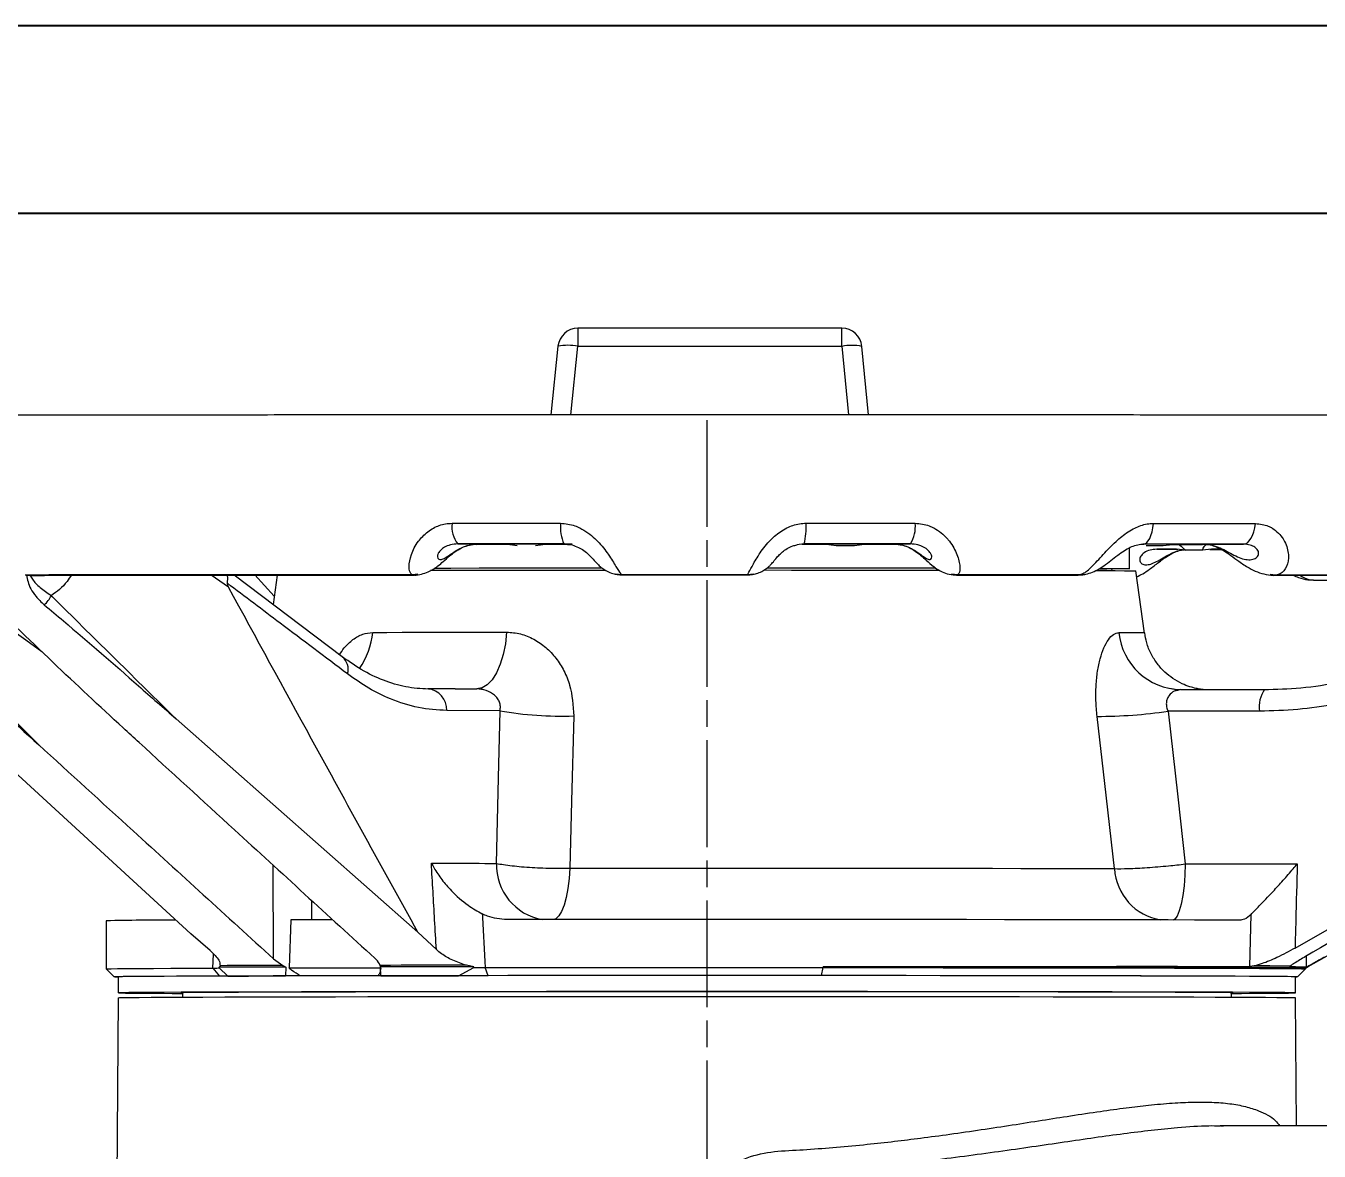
# Model space of a CAD drawing. Header units: millimetres. Extents: x 2454 to 4226, y 715 to 1968.
# Drawn here: x 3579.4 to 3724.7, y 1841.9 to 1968.4 of the extents above; entities that cross this region are included whole.
import ezdxf

# ---------------------------------------------------------------- set-up
doc = ezdxf.new("R2010")
doc.units = ezdxf.units.MM
doc.linetypes.add('AM_ISO08W050', pattern=[18, 12, -1.5, 3, -1.5])
for name, color, linetype, lineweight in [('AM_7', 4, 'AM_ISO08W050', 25), ('AM_BOR', 7, 'Continuous', 50), ('粗实线', 7, 'Continuous', 40)]:
    doc.layers.add(name, color=color, linetype=linetype, lineweight=lineweight)

# ---------------------------------------------------------------- blocks, each defined once
blk = doc.blocks.new('rA3')
at = {"layer": '粗实线'}
for p, q in [((753.384, 421.26), (333.384, 421.26)), ((748.384, 416.26), (358.384, 416.26))]:
    blk.add_line(p, q, dxfattribs=at)

msp = doc.modelspace()

# ---------------------------------------------------------------- linework, layer by layer
at = {"color": 7, "linetype": 'Continuous', "lineweight": 25}
for p, q in [((3641.422, 1934.36), (3641.422, 1932.33)), ((3671.1, 1934.36), (3641.422, 1934.36)), ((3671.1, 1932.33), (3671.1, 1934.36)), ((3639.184, 1932.343), (3638.382, 1924.626)), ((3640.621, 1924.627), (3641.422, 1932.33)), ((3641.422, 1932.33), (3671.1, 1932.33)), ((3671.1, 1932.33), (3671.839, 1924.626)), ((3674.079, 1924.626), (3673.34, 1932.325)), ((3627.917, 1910.111), (3630.058, 1910.09)), ((3633.502, 1910.087), (3634.616, 1909.951)), ((3636.662, 1909.952), (3637.779, 1910.089)), ((3639.836, 1910.103), (3640.16, 1910.074)), ((3640.673, 1910.094), (3639.838, 1910.115)), ((3640.765, 1910.093), (3639.931, 1910.114)), ((3666.841, 1910.116), (3666.051, 1910.024)), ((3669.329, 1910.09), (3670.45, 1909.953)), ((3672.506, 1909.953), (3673.625, 1910.089)), ((3677.02, 1910.092), (3678.817, 1910.113)), ((3707.219, 1909.934), (3708.265, 1910.069)), ((3711.929, 1910.07), (3716.236, 1910.089)), ((3670.45, 1909.953), (3672.506, 1909.953)), ((3703.429, 1907.328), (3703.429, 1909.693)), ((3705.294, 1909.935), (3707.219, 1909.934)), ((3706.48, 1909.52), (3708.855, 1909.506)), ((3709.709, 1909.396), (3708.695, 1909.526)), ((3711.614, 1909.398), (3709.709, 1909.396)), ((3712.624, 1909.53), (3711.614, 1909.398)), ((3713.688, 1909.53), (3712.624, 1909.53)), ((3701.458, 1907.116), (3701.43, 1907.299)), ((3602.15, 1905.269), (3600.226, 1906.605)), ((3614.945, 1897.426), (3602.782, 1906.607)), ((3605.099, 1906.641), (3607.307, 1904.245)), ((3607.639, 1906.611), (3607.173, 1903.292)), ((3623.425, 1906.698), (3622.814, 1906.65)), ((3622.972, 1906.645), (3622.846, 1906.638)), ((3646.337, 1906.653), (3645.708, 1906.705)), ((3646.354, 1906.641), (3646.391, 1906.65)), ((3660.45, 1906.649), (3660.466, 1906.64)), ((3661.122, 1906.705), (3660.478, 1906.651)), ((3684.088, 1906.642), (3683.423, 1906.7)), ((3684.056, 1906.631), (3683.972, 1906.641)), ((3697.615, 1906.632), (3697.728, 1906.622)), ((3697.623, 1906.631), (3697.963, 1906.65)), ((3698.412, 1906.692), (3697.79, 1906.632)), ((3705.12, 1900.101), (3704.139, 1907.083)), ((3719.881, 1906.611), (3719.231, 1906.674)), ((3719.796, 1906.602), (3719.64, 1906.611)), ((3627.636, 1893.817), (3624.562, 1893.827)), ((3627.633, 1893.817), (3630.053, 1893.81)), ((3630.628, 1893.914), (3630.608, 1893.793)), ((3708.797, 1893.697), (3707.954, 1893.851)), ((3709.147, 1893.743), (3708.804, 1893.654)), ((3632.673, 1891.367), (3626.692, 1891.385)), ((3718.047, 1891.308), (3707.761, 1891.303)), ((3597.904, 1866.292), (3572.183, 1889.924)), ((3623.423, 1866.484), (3596.26, 1890.442)), ((3723.521, 1862.614), (3760.449, 1883.613)), ((3607.214, 1863.486), (3607.186, 1873.983)), ((3611.477, 1870.058), (3611.485, 1867.851)), ((3609.171, 1867.849), (3608.957, 1862.449)), ((3716.937, 1862.616), (3717.082, 1868.445)), ((3588.422, 1867.745), (3588.422, 1862.345)), ((3623.423, 1866.484), (3625.518, 1864.514)), ((3722.031, 1864.68), (3725.917, 1866.889)), ((3600.103, 1864.393), (3597.904, 1866.292)), ((3600.408, 1862.427), (3600.46, 1863.995)), ((3607.214, 1863.486), (3608.273, 1862.719)), ((3723.335, 1862.569), (3723.332, 1863.804)), ((3588.423, 1862.345), (3589.323, 1861.445)), ((3600.408, 1862.427), (3601.148, 1861.526)), ((3601.11, 1862.524), (3601.107, 1862.452)), ((3601.107, 1862.452), (3602.099, 1861.533)), ((3601.21, 1862.702), (3601.11, 1862.524)), ((3608.273, 1862.719), (3608.599, 1862.542)), ((3608.599, 1862.542), (3608.566, 1861.549)), ((3619.252, 1862.56), (3619.202, 1862.738)), ((3619.292, 1861.567), (3619.252, 1862.56)), ((3627.999, 1861.577), (3629.738, 1862.494)), ((3629.734, 1862.571), (3628.896, 1862.749)), ((3629.738, 1862.494), (3629.734, 1862.571)), ((3629.738, 1862.494), (3631.01, 1862.479)), ((3631.342, 1861.577), (3631.01, 1862.479)), ((3668.812, 1861.584), (3668.989, 1862.486)), ((3668.989, 1862.486), (3668.989, 1862.579)), ((3717.439, 1862.675), (3716.937, 1862.616)), ((3721.472, 1862.65), (3721.393, 1862.597)), ((3722.298, 1861.444), (3723.198, 1862.344)), ((3723.198, 1862.437), (3723.521, 1862.614)), ((3723.198, 1862.344), (3723.198, 1862.437)), ((3723.335, 1862.569), (3723.436, 1862.622)), ((3589.772, 1861.445), (3589.772, 1859.645)), ((3722.072, 1859.644), (3722.072, 1861.444)), ((3596.972, 1859.656), (3596.972, 1859.167)), ((3714.872, 1859.166), (3714.872, 1859.655)), ((3589.772, 1859.103), (3589.479, 1825.467)), ((3722.198, 1844.697), (3722.072, 1859.102)), ((3774.348, 1844.698), (3713.607, 1844.697)), ((3713.679, 1844.697), (3713.976, 1844.687))]:
    msp.add_line(p, q, dxfattribs=at)
at = {"color": 7, "linetype": 'Continuous', "lineweight": 25, "flags": 128}
for points in [[(3627.286, 1912.437), (3628.801, 1912.438), (3630.319, 1912.438), (3631.84, 1912.439), (3633.363, 1912.439), (3634.888, 1912.44), (3636.415, 1912.44), (3637.945, 1912.441), (3639.476, 1912.441)], [(3667.087, 1912.442), (3668.624, 1912.442), (3670.159, 1912.441), (3671.692, 1912.441), (3673.224, 1912.441), (3674.754, 1912.44), (3676.283, 1912.44), (3677.809, 1912.439), (3679.333, 1912.439)], [(3705.022, 1910.099), (3705.2, 1910.141), (3705.373, 1910.264), (3705.539, 1910.465), (3705.693, 1910.739), (3705.832, 1911.08), (3705.953, 1911.481), (3706.052, 1911.933), (3706.128, 1912.424)], [(3706.128, 1912.424), (3707.581, 1912.423), (3709.028, 1912.422), (3710.47, 1912.421), (3711.907, 1912.42), (3713.338, 1912.419), (3714.763, 1912.417), (3716.182, 1912.416), (3717.595, 1912.415)], [(3716.236, 1910.089), (3716.455, 1910.131), (3716.668, 1910.254), (3716.872, 1910.455), (3717.061, 1910.729), (3717.232, 1911.071), (3717.38, 1911.472), (3717.502, 1911.923), (3717.595, 1912.415)], [(3639.838, 1910.115), (3638.341, 1910.115), (3636.845, 1910.114), (3635.351, 1910.114), (3633.859, 1910.114), (3632.37, 1910.113), (3630.883, 1910.113), (3629.399, 1910.112), (3627.917, 1910.111)], [(3637.779, 1910.089), (3637.243, 1910.089), (3636.708, 1910.088), (3636.173, 1910.088), (3635.638, 1910.088), (3635.103, 1910.088), (3634.569, 1910.088), (3634.035, 1910.088), (3633.502, 1910.087)], [(3678.817, 1910.113), (3677.327, 1910.114), (3675.834, 1910.114), (3674.34, 1910.114), (3672.843, 1910.115), (3671.345, 1910.115), (3669.845, 1910.116), (3668.344, 1910.116), (3666.841, 1910.116)], [(3673.625, 1910.089), (3673.089, 1910.089), (3672.553, 1910.089), (3672.016, 1910.089), (3671.479, 1910.089), (3670.942, 1910.089), (3670.405, 1910.09), (3669.867, 1910.09), (3669.329, 1910.09)], [(3708.265, 1910.069), (3707.765, 1910.069), (3707.264, 1910.07), (3706.763, 1910.07), (3706.26, 1910.071), (3705.757, 1910.071), (3705.254, 1910.071), (3704.927, 1910.072)], [(3716.236, 1910.089), (3714.854, 1910.091), (3713.467, 1910.092), (3712.073, 1910.093), (3710.674, 1910.094), (3709.269, 1910.096), (3707.858, 1910.097), (3706.443, 1910.098), (3705.022, 1910.099)], [(3712.443, 1909.502), (3712.691, 1909.502), (3713.782, 1909.503)], [(3624.865, 1907.162), (3624.895, 1907.162), (3628.006, 1907.167), (3631.304, 1907.172), (3634.765, 1907.176), (3638.367, 1907.179), (3642.086, 1907.182), (3644.441, 1907.183)], [(3625.273, 1907.405), (3627.157, 1907.408), (3630.336, 1907.413), (3633.691, 1907.417), (3637.199, 1907.421), (3640.837, 1907.424), (3644.114, 1907.426)], [(3662.362, 1907.185), (3665.432, 1907.184), (3669.253, 1907.182), (3672.986, 1907.18), (3676.605, 1907.176), (3680.086, 1907.172), (3682.087, 1907.17)], [(3662.733, 1907.428), (3663.956, 1907.428), (3667.778, 1907.426), (3671.521, 1907.424), (3675.159, 1907.421), (3678.668, 1907.417), (3681.671, 1907.413)], [(3699.689, 1907.126), (3700.462, 1907.122), (3701.819, 1907.115), (3702.871, 1907.106), (3703.61, 1907.098)], [(3700.113, 1907.365), (3700.869, 1907.361), (3701.983, 1907.353), (3702.785, 1907.345), (3703.268, 1907.336), (3703.429, 1907.328), (3703.268, 1907.32), (3702.785, 1907.311), (3701.983, 1907.303), (3700.869, 1907.295), (3700.1, 1907.291)], [(3703.61, 1907.098), (3704.032, 1907.09), (3704.139, 1907.083)], [(3581.188, 1897.999), (3579.359, 1899.302), (3569.16, 1906.567)], [(3618.361, 1900.17), (3619.969, 1900.173), (3621.665, 1900.177), (3623.443, 1900.181), (3625.299, 1900.184), (3627.23, 1900.187), (3629.231, 1900.19), (3631.296, 1900.193), (3633.42, 1900.195)], [(3633.42, 1900.195), (3633.282, 1898.902), (3633.041, 1897.684), (3632.705, 1896.58), (3632.284, 1895.624), (3631.792, 1894.848), (3631.244, 1894.276), (3630.658, 1893.926), (3630.053, 1893.81)], [(3709.147, 1893.743), (3714.444, 1893.745), (3718.605, 1893.747)], [(3632.279, 1874.201), (3632.5, 1883.814), (3632.673, 1891.367)], [(3707.761, 1891.303), (3708.841, 1881.689), (3709.689, 1874.135)], [(3640.96, 1890.776), (3640.718, 1881.193), (3640.529, 1873.664)], [(3701.722, 1873.612), (3700.635, 1883.196), (3699.78, 1890.727)], [(3640.529, 1873.664), (3640.449, 1872.49), (3640.31, 1871.384), (3640.116, 1870.381), (3639.873, 1869.513), (3639.588, 1868.809), (3639.272, 1868.289), (3638.934, 1867.972), (3638.73, 1867.884)], [(3640.529, 1873.664), (3644.567, 1873.666), (3648.675, 1873.667), (3652.829, 1873.668), (3657.002, 1873.668), (3661.168, 1873.668), (3665.302, 1873.667), (3669.377, 1873.665), (3673.368, 1873.662), (3677.251, 1873.659), (3681.002, 1873.655), (3684.596, 1873.65), (3688.013, 1873.645), (3691.229, 1873.639), (3694.226, 1873.633), (3696.985, 1873.626), (3699.489, 1873.619), (3701.722, 1873.612)], [(3709.689, 1874.135), (3709.646, 1872.878), (3709.555, 1871.681), (3709.416, 1870.586), (3709.236, 1869.633), (3709.021, 1868.854), (3708.778, 1868.278), (3708.516, 1867.925), (3708.378, 1867.835)], [(3709.689, 1874.135), (3718.644, 1874.139), (3722.279, 1874.141)], [(3613.802, 1867.858), (3612.688, 1867.856), (3611.491, 1867.854), (3610.319, 1867.851), (3609.171, 1867.849)], [(3715.773, 1867.811), (3713.391, 1867.82), (3710.716, 1867.829), (3707.76, 1867.837), (3704.54, 1867.845), (3701.072, 1867.852), (3697.374, 1867.858), (3693.463, 1867.864), (3689.361, 1867.87), (3685.088, 1867.875), (3680.666, 1867.879), (3676.118, 1867.882), (3671.467, 1867.885), (3666.736, 1867.887), (3661.95, 1867.888), (3657.133, 1867.889), (3652.311, 1867.889), (3647.506, 1867.888), (3642.745, 1867.886), (3638.05, 1867.884), (3633.447, 1867.881)], [(3588.422, 1862.345), (3588.533, 1862.353), (3588.955, 1862.363), (3589.691, 1862.373), (3590.738, 1862.383), (3592.09, 1862.392), (3593.742, 1862.401), (3595.685, 1862.41), (3597.91, 1862.419), (3600.408, 1862.427)], [(3608.599, 1862.542), (3607.585, 1862.54), (3606.593, 1862.538), (3605.622, 1862.535), (3604.674, 1862.533), (3603.748, 1862.531), (3602.845, 1862.528), (3601.966, 1862.526), (3601.11, 1862.524)], [(3608.273, 1862.719), (3607.322, 1862.717), (3606.39, 1862.715), (3605.477, 1862.713), (3604.583, 1862.711), (3603.71, 1862.709), (3602.856, 1862.707), (3602.023, 1862.704), (3601.21, 1862.702)], [(3608.957, 1862.449), (3610.155, 1862.451), (3611.38, 1862.453), (3612.631, 1862.456), (3613.908, 1862.458), (3615.21, 1862.46), (3616.537, 1862.462), (3617.887, 1862.464), (3619.26, 1862.466)], [(3628.896, 1862.749), (3627.641, 1862.747), (3626.398, 1862.746), (3625.166, 1862.745), (3623.946, 1862.744), (3622.74, 1862.742), (3621.546, 1862.741), (3620.367, 1862.739), (3619.202, 1862.738)], [(3629.734, 1862.571), (3628.374, 1862.57), (3627.027, 1862.569), (3625.693, 1862.568), (3624.374, 1862.566), (3623.07, 1862.565), (3621.781, 1862.563), (3620.508, 1862.561), (3619.252, 1862.56)], [(3631.01, 1862.479), (3635.562, 1862.482), (3640.218, 1862.485), (3644.955, 1862.487), (3649.748, 1862.488), (3654.572, 1862.489), (3659.404, 1862.489), (3664.218, 1862.488), (3668.989, 1862.486)], [(3723.198, 1862.437), (3723.134, 1862.444), (3722.764, 1862.454), (3722.066, 1862.464), (3721.044, 1862.474), (3719.702, 1862.483), (3718.047, 1862.493), (3716.087, 1862.502), (3713.832, 1862.511), (3711.292, 1862.519), (3708.481, 1862.527), (3705.411, 1862.535), (3702.098, 1862.542), (3698.558, 1862.549), (3694.808, 1862.555), (3690.867, 1862.561), (3686.753, 1862.566), (3682.488, 1862.57), (3678.09, 1862.574), (3673.584, 1862.577), (3668.989, 1862.579)], [(3668.989, 1862.486), (3673.584, 1862.484), (3678.09, 1862.481), (3682.488, 1862.477), (3686.753, 1862.473), (3690.867, 1862.468), (3694.808, 1862.462), (3698.558, 1862.456), (3702.098, 1862.449), (3705.411, 1862.442), (3708.481, 1862.434), (3711.292, 1862.426), (3713.832, 1862.418), (3716.087, 1862.409), (3718.047, 1862.4), (3719.702, 1862.39), (3721.044, 1862.38), (3722.066, 1862.371), (3722.764, 1862.361), (3723.134, 1862.351), (3723.198, 1862.344)], [(3721.472, 1862.65), (3721.083, 1862.653), (3720.66, 1862.656), (3720.204, 1862.659), (3719.716, 1862.662), (3719.195, 1862.665), (3718.641, 1862.669), (3718.056, 1862.672), (3717.439, 1862.675)], [(3601.148, 1861.526), (3598.573, 1861.517), (3596.293, 1861.509), (3594.32, 1861.499), (3592.664, 1861.49), (3591.333, 1861.48), (3590.335, 1861.47), (3589.674, 1861.46), (3589.355, 1861.45), (3589.377, 1861.439), (3589.742, 1861.429), (3589.772, 1861.429)], [(3655.922, 1861.586), (3651.359, 1861.586), (3646.817, 1861.585), (3642.318, 1861.583), (3637.884, 1861.581), (3633.536, 1861.578), (3629.295, 1861.574), (3625.181, 1861.57), (3621.213, 1861.565), (3617.411, 1861.56), (3613.792, 1861.554), (3610.374, 1861.548), (3607.173, 1861.541), (3604.204, 1861.533), (3601.482, 1861.525), (3599.019, 1861.517), (3596.828, 1861.509), (3594.918, 1861.5), (3593.298, 1861.491), (3591.977, 1861.481), (3590.961, 1861.472), (3590.255, 1861.462), (3589.861, 1861.452), (3589.772, 1861.445)], [(3602.099, 1861.533), (3602.85, 1861.535), (3603.617, 1861.537), (3604.402, 1861.539), (3605.203, 1861.541), (3606.02, 1861.543), (3606.853, 1861.545), (3607.702, 1861.547), (3608.566, 1861.549)], [(3618.962, 1861.563), (3617.813, 1861.562), (3616.681, 1861.56), (3615.566, 1861.558), (3614.468, 1861.556), (3613.389, 1861.555), (3612.328, 1861.553), (3611.286, 1861.551), (3610.264, 1861.549)], [(3619.292, 1861.567), (3620.342, 1861.568), (3621.403, 1861.57), (3622.476, 1861.571), (3623.56, 1861.572), (3624.654, 1861.573), (3625.759, 1861.575), (3626.874, 1861.576), (3627.999, 1861.577)], [(3668.812, 1861.584), (3664.105, 1861.586), (3659.356, 1861.587), (3654.589, 1861.587), (3649.829, 1861.587), (3645.1, 1861.585), (3640.427, 1861.583), (3635.833, 1861.581), (3631.342, 1861.577)], [(3722.072, 1861.444), (3721.984, 1861.452), (3721.59, 1861.461), (3720.883, 1861.471), (3719.867, 1861.481), (3718.546, 1861.49), (3716.927, 1861.499), (3715.017, 1861.508), (3712.826, 1861.517), (3710.363, 1861.525), (3707.641, 1861.533), (3704.672, 1861.54), (3701.471, 1861.547), (3698.053, 1861.554), (3694.434, 1861.56), (3690.632, 1861.565), (3686.664, 1861.57), (3682.55, 1861.574), (3678.308, 1861.578), (3673.961, 1861.581), (3669.527, 1861.583), (3665.028, 1861.585), (3660.486, 1861.586), (3655.922, 1861.586)], [(3722.072, 1861.433), (3722.275, 1861.441), (3722.235, 1861.45), (3721.87, 1861.46), (3721.181, 1861.47), (3720.173, 1861.48), (3718.849, 1861.49), (3717.216, 1861.499), (3715.282, 1861.508), (3713.057, 1861.517), (3710.551, 1861.525), (3707.777, 1861.533), (3704.749, 1861.541), (3701.48, 1861.548), (3697.987, 1861.555), (3694.287, 1861.561), (3690.399, 1861.566), (3686.34, 1861.571), (3682.131, 1861.575), (3677.793, 1861.579), (3673.346, 1861.582), (3668.812, 1861.584)], [(3589.772, 1859.103), (3589.888, 1859.111), (3590.315, 1859.121), (3591.054, 1859.13), (3592.103, 1859.14), (3593.456, 1859.149), (3595.106, 1859.158), (3597.047, 1859.167), (3599.268, 1859.176), (3601.759, 1859.184), (3604.508, 1859.192), (3607.502, 1859.199), (3610.726, 1859.206), (3614.167, 1859.212), (3617.806, 1859.218), (3621.627, 1859.223), (3625.611, 1859.228), (3629.739, 1859.232), (3633.993, 1859.236), (3638.351, 1859.239), (3642.793, 1859.241), (3647.297, 1859.243), (3651.842, 1859.244), (3656.407, 1859.244), (3660.969, 1859.243), (3665.508, 1859.242), (3670.001, 1859.24), (3674.426, 1859.238), (3678.764, 1859.235), (3682.992, 1859.231), (3687.092, 1859.227), (3691.043, 1859.222), (3694.827, 1859.216), (3698.425, 1859.21), (3701.821, 1859.204), (3704.998, 1859.197), (3707.941, 1859.189), (3710.637, 1859.182), (3713.071, 1859.173), (3715.233, 1859.165), (3717.113, 1859.156), (3718.701, 1859.147), (3719.99, 1859.137), (3720.973, 1859.128), (3721.647, 1859.118), (3722.007, 1859.108), (3722.072, 1859.102)], [(3655.922, 1859.786), (3651.359, 1859.786), (3646.817, 1859.785), (3642.318, 1859.783), (3637.884, 1859.781), (3633.536, 1859.778), (3629.295, 1859.774), (3625.181, 1859.77), (3621.213, 1859.765), (3617.411, 1859.76), (3613.792, 1859.754), (3610.374, 1859.748), (3607.173, 1859.741), (3604.204, 1859.733), (3601.482, 1859.725), (3599.019, 1859.717), (3596.828, 1859.709), (3594.918, 1859.7), (3593.298, 1859.691), (3591.977, 1859.681), (3590.961, 1859.672), (3590.255, 1859.662), (3589.861, 1859.652), (3589.782, 1859.643), (3590.019, 1859.633), (3590.569, 1859.623), (3591.431, 1859.614), (3592.6, 1859.604), (3594.071, 1859.595), (3595.837, 1859.586), (3596.972, 1859.581)], [(3655.922, 1859.771), (3651.603, 1859.771), (3647.306, 1859.77), (3643.056, 1859.768), (3638.874, 1859.766), (3634.783, 1859.763), (3630.805, 1859.759), (3626.961, 1859.755), (3623.271, 1859.75), (3619.756, 1859.745), (3616.434, 1859.739), (3613.322, 1859.733), (3610.438, 1859.726), (3607.796, 1859.719), (3605.411, 1859.711), (3603.296, 1859.703), (3601.461, 1859.695), (3599.917, 1859.686), (3598.672, 1859.677), (3597.732, 1859.668), (3597.102, 1859.659), (3596.787, 1859.65), (3596.787, 1859.64), (3596.972, 1859.634)], [(3714.872, 1859.58), (3716.008, 1859.585), (3717.774, 1859.594), (3719.245, 1859.604), (3720.414, 1859.613), (3721.276, 1859.623), (3721.826, 1859.632), (3722.063, 1859.642), (3721.984, 1859.652), (3721.59, 1859.661), (3720.883, 1859.671), (3719.867, 1859.681), (3718.546, 1859.69), (3716.927, 1859.699), (3715.017, 1859.708), (3712.826, 1859.717), (3710.363, 1859.725), (3707.641, 1859.733), (3704.672, 1859.74), (3701.471, 1859.747), (3698.053, 1859.754), (3694.434, 1859.76), (3690.632, 1859.765), (3686.664, 1859.77), (3682.55, 1859.774), (3678.308, 1859.778), (3673.961, 1859.781), (3669.527, 1859.783), (3665.028, 1859.785), (3660.486, 1859.786), (3655.922, 1859.786)], [(3714.872, 1859.633), (3715.058, 1859.64), (3715.058, 1859.649), (3714.742, 1859.658), (3714.113, 1859.667), (3713.173, 1859.676), (3711.928, 1859.685), (3710.384, 1859.694), (3708.549, 1859.702), (3706.434, 1859.71), (3704.049, 1859.718), (3701.407, 1859.725), (3698.523, 1859.732), (3695.411, 1859.739), (3692.089, 1859.745), (3688.573, 1859.75), (3684.884, 1859.755), (3681.04, 1859.759), (3677.061, 1859.763), (3672.971, 1859.766), (3668.789, 1859.768), (3664.538, 1859.77), (3660.242, 1859.771), (3655.922, 1859.771)]]:
    msp.add_lwpolyline(points, dxfattribs=at)
at = {"color": 7, "linetype": 'Continuous', "lineweight": 25}
for centre, radius, start, end in [((3641.422, 1932.11), 2.25, 89.99963, 174.0622), ((3671.1, 1932.11), 2.25, 5.48335, 89.99975), ((3640.27, 1926.546), 5.898, 78.73095, 100.60559), ((3672.207, 1926.535), 5.899, 78.93474, 100.81966), ((3630.46, 1912.05), 3.197, 173.03617, 217.31461), ((3644.372, 1912.013), 4.915, 174.99942, 202.70803), ((3660.12, 1912.003), 6.981, 344.31989, 3.60709), ((3675.67, 1912.031), 3.686, 328.64341, 6.35188), ((3579.759, 1905.386), 2.695, 308.67299, 336.20632), ((3609.948, 1900.952), 8.449, 325.07427, 354.68745), ((3702.717, 1822.395), 77.744, 88.22863, 90.36633), ((3709.325, 1900.885), 7.145, 186.01237, 268.57478), ((3613.768, 1896.01), 1.841, 343.7516, 50.24879), ((3624.324, 1891.469), 2.369, 357.9869, 84.42865), ((3721.24, 1891.862), 3.24, 144.41671, 189.84152), ((3639.612, 1930.292), 39.539, 259.89257, 271.95432), ((3699.748, 1946.678), 55.951, 270.03279, 278.23411), ((3638.498, 1874.013), 6.221, 178.27237, 260.13718), ((3707.969, 1874.015), 6.26, 183.69146, 260.57483), ((3594.789, 1578.006), 289.809, 89.73693, 91.25872), ((3723.461, 1862.432), 0.191, 71.75911, 97.754)]:
    msp.add_arc(centre, radius, start, end, dxfattribs=at)
for points, knots in [([(3801.249, 1906.375), (3801.304, 1906.381), (3801.444, 1906.396), (3801.831, 1906.455), (3802.433, 1906.581), (3803.219, 1906.811), (3804.153, 1907.191), (3805.172, 1907.761), (3806.192, 1908.53), (3807.153, 1909.506), (3807.989, 1910.675), (3808.645, 1912.003), (3809.079, 1913.444), (3809.273, 1914.984), (3809.196, 1916.543), (3808.855, 1918.041), (3808.305, 1919.382), (3807.594, 1920.555), (3806.766, 1921.553), (3805.863, 1922.375), (3804.928, 1923.024), (3804.011, 1923.508), (3803.171, 1923.84), (3802.458, 1924.049), (3801.898, 1924.17), (3801.477, 1924.237), (3801.157, 1924.276), (3800.896, 1924.3), (3800.662, 1924.316), (3800.413, 1924.328), (3800.035, 1924.341), (3799.445, 1924.354), (3798.469, 1924.368), (3797.242, 1924.382), (3795.719, 1924.396), (3793.937, 1924.41), (3791.892, 1924.423), (3789.583, 1924.436), (3787.014, 1924.448), (3784.189, 1924.461), (3781.112, 1924.473), (3777.791, 1924.484), (3774.23, 1924.496), (3770.436, 1924.507), (3766.418, 1924.518), (3762.182, 1924.528), (3757.738, 1924.538), (3753.093, 1924.547), (3748.257, 1924.556), (3743.24, 1924.565), (3738.05, 1924.573), (3732.699, 1924.581), (3727.197, 1924.588), (3721.555, 1924.594), (3715.783, 1924.6), (3709.894, 1924.606), (3703.898, 1924.61), (3697.808, 1924.615), (3691.636, 1924.618), (3685.393, 1924.622), (3679.093, 1924.624), (3672.746, 1924.626), (3666.367, 1924.627), (3659.967, 1924.628), (3653.559, 1924.628), (3647.155, 1924.628), (3640.769, 1924.627), (3634.413, 1924.625), (3628.099, 1924.623), (3621.84, 1924.62), (3615.648, 1924.616), (3609.535, 1924.612), (3603.514, 1924.608), (3597.596, 1924.602), (3591.792, 1924.597), (3586.115, 1924.59), (3580.575, 1924.583), (3575.184, 1924.576), (3569.951, 1924.568), (3564.888, 1924.56), (3560.004, 1924.551), (3555.308, 1924.542), (3550.811, 1924.532), (3546.52, 1924.522), (3542.444, 1924.511), (3538.591, 1924.5), (3534.97, 1924.489), (3531.585, 1924.477), (3528.445, 1924.465), (3525.556, 1924.453), (3522.92, 1924.44), (3520.55, 1924.428), (3518.434, 1924.415), (3517.253, 1924.406), (3516.665, 1924.402)], [0, 0, 0, 0, 0.0010918, 0.00275364, 0.00438213, 0.00630054, 0.00871632, 0.01139743, 0.01430286, 0.01743172, 0.02070869, 0.02407314, 0.02748648, 0.03092495, 0.03460763, 0.03807285, 0.04134692, 0.04445091, 0.04739237, 0.05016927, 0.05276964, 0.0551654, 0.05729546, 0.05908138, 0.06058895, 0.06205639, 0.06371606, 0.06581702, 0.06876659, 0.07325146, 0.08085549, 0.09660782, 0.11096094, 0.12617044, 0.14100345, 0.15570138, 0.1703395, 0.18494661, 0.19953593, 0.21411428, 0.22868548, 0.24325181, 0.25781472, 0.27237513, 0.28693368, 0.30149083, 0.31604688, 0.33060208, 0.34515659, 0.35971055, 0.37426407, 0.38881721, 0.40337006, 0.41792265, 0.43247503, 0.44702723, 0.46157929, 0.47613123, 0.49068307, 0.50523482, 0.51978651, 0.53433815, 0.54888975, 0.56344133, 0.57799289, 0.59254445, 0.60709602, 0.62164761, 0.63619922, 0.65075088, 0.6653026, 0.67985438, 0.69440625, 0.70895823, 0.72351033, 0.73806258, 0.75261502, 0.76716767, 0.78172057, 0.79627378, 0.81082736, 0.82538139, 0.83993597, 0.85449122, 0.86904732, 0.88360448, 0.89816301, 0.91272333, 0.92728604, 0.94185199, 0.9564225, 0.97099962, 0.98558672, 1, 1, 1, 1]), ([(3622.814, 1906.65), (3622.753, 1906.689), (3622.547, 1906.824), (3622.384, 1907.502), (3622.604, 1908.841), (3623.339, 1910.309), (3624.31, 1911.343), (3625.354, 1912.027), (3626.3, 1912.385), (3627.036, 1912.424), (3627.286, 1912.437)], [0, 0, 0, 0, 0.0787785, 0.2675309, 0.4579374, 0.6295892, 0.7625011, 0.8280057, 0.9415138, 1, 1, 1, 1]), ([(3639.476, 1912.441), (3640.027, 1912.384), (3640.782, 1912.305), (3642.119, 1911.714), (3642.975, 1911.076), (3644.033, 1910.03), (3644.946, 1908.846), (3645.75, 1907.51), (3646.158, 1906.825), (3646.295, 1906.693), (3646.337, 1906.653)], [0, 0, 0, 0, 0.12517913, 0.17121816, 0.33305965, 0.36852895, 0.53961947, 0.72940351, 0.91753874, 1, 1, 1, 1]), ([(3660.478, 1906.651), (3660.507, 1906.692), (3660.604, 1906.822), (3660.947, 1907.51), (3661.687, 1908.848), (3662.776, 1910.316), (3663.928, 1911.35), (3665.08, 1912.033), (3666.081, 1912.391), (3666.832, 1912.429), (3667.087, 1912.442)], [0, 0, 0, 0, 0.08453952, 0.27211172, 0.46132779, 0.63190629, 0.76398684, 0.82908162, 0.94187965, 1, 1, 1, 1]), ([(3679.333, 1912.439), (3679.875, 1912.381), (3680.617, 1912.302), (3681.875, 1911.71), (3682.637, 1911.072), (3683.496, 1910.025), (3684.131, 1908.841), (3684.42, 1907.505), (3684.323, 1906.81), (3684.145, 1906.682), (3684.088, 1906.642)], [0, 0, 0, 0, 0.1244108, 0.1701673, 0.3310152, 0.3662671, 0.536307, 0.7249256, 0.9119056, 1, 1, 1, 1]), ([(3697.79, 1906.632), (3697.922, 1906.673), (3698.329, 1906.799), (3699.168, 1907.497), (3700.376, 1908.834), (3701.746, 1910.301), (3703.002, 1911.334), (3704.183, 1912.017), (3705.169, 1912.374), (3705.884, 1912.412), (3706.128, 1912.424)], [0, 0, 0, 0, 0.0900119, 0.2764631, 0.4645483, 0.6341073, 0.7653982, 0.8301036, 0.9422271, 1, 1, 1, 1]), ([(3717.595, 1912.415), (3718.091, 1912.357), (3718.769, 1912.277), (3719.863, 1911.685), (3720.478, 1911.046), (3721.08, 1909.999), (3721.393, 1908.815), (3721.149, 1907.479), (3720.539, 1906.774), (3720.045, 1906.652), (3719.881, 1906.611)], [0, 0, 0, 0, 0.123714, 0.1692142, 0.329161, 0.3642157, 0.5333028, 0.7208645, 0.9067967, 1, 1, 1, 1]), ([(3622.972, 1906.629), (3623, 1906.627), (3623.304, 1906.596), (3623.866, 1906.712), (3624.59, 1906.947), (3625.201, 1907.285), (3625.757, 1907.681), (3626.328, 1908.172), (3626.919, 1908.704), (3627.601, 1909.241), (3628.305, 1909.672), (3629.045, 1909.96), (3629.631, 1910.095), (3629.947, 1910.075), (3630.027, 1910.069)], [0, 0, 0, 0, 0.0093586, 0.1017385, 0.1910982, 0.2757072, 0.366636, 0.4823011, 0.6183897, 0.7184692, 0.8078475, 0.8888861, 0.9716594, 1, 1, 1, 1]), ([(3627.917, 1910.111), (3627.643, 1910.093), (3627.289, 1910.07), (3626.743, 1909.907), (3626.377, 1909.728), (3625.954, 1909.406), (3625.662, 1909.003), (3625.611, 1908.611), (3625.762, 1908.375), (3626.058, 1908.335), (3626.463, 1908.499), (3626.964, 1908.835), (3627.579, 1909.27), (3628.335, 1909.708), (3629.189, 1910.03), (3629.778, 1910.071), (3630.058, 1910.09)], [0, 0, 0, 0, 0.05918, 0.0764017, 0.1316882, 0.1593128, 0.2338174, 0.326301, 0.4272058, 0.5354033, 0.6422145, 0.7354414, 0.8101926, 0.8743375, 0.9403146, 1, 1, 1, 1]), ([(3630.058, 1910.09), (3630.061, 1910.09), (3630.737, 1910.089), (3631.837, 1910.088), (3633.075, 1910.088), (3633.502, 1910.087)], [0, 0, 0, 0, 0.0030459, 0.656273, 1, 1, 1, 1]), ([(3637.779, 1910.089), (3638.169, 1910.089), (3639.014, 1910.09), (3639.627, 1910.091), (3639.957, 1910.092)], [0, 0, 0, 0, 0.4614248, 1, 1, 1, 1]), ([(3640.16, 1910.074), (3640.302, 1910.067), (3640.698, 1910.046), (3641.327, 1909.816), (3642.003, 1909.45), (3642.58, 1908.984), (3643.067, 1908.483), (3643.39, 1908.105), (3643.791, 1907.688), (3644.198, 1907.341), (3644.725, 1907.015), (3645.28, 1906.771), (3645.677, 1906.716), (3645.833, 1906.695)], [0, 0, 0, 0, 0.0496991, 0.1386615, 0.2259695, 0.3332316, 0.466416, 0.6357709, 0.7152226, 0.7872177, 0.8598764, 0.9450299, 1, 1, 1, 1]), ([(3661.118, 1906.705), (3661.296, 1906.742), (3661.683, 1906.822), (3662.209, 1907.072), (3662.664, 1907.374), (3662.997, 1907.669), (3663.237, 1907.923), (3663.428, 1908.153), (3663.632, 1908.409), (3663.914, 1908.751), (3664.363, 1909.19), (3664.902, 1909.58), (3665.487, 1909.884), (3665.892, 1909.976), (3666.053, 1910.012)], [0, 0, 0, 0, 0.0662036, 0.1438552, 0.2119334, 0.2701654, 0.3234679, 0.388302, 0.4751318, 0.6379079, 0.7513161, 0.8495204, 0.9403708, 1, 1, 1, 1]), ([(3666.651, 1910.094), (3667.127, 1910.093), (3667.895, 1910.091), (3668.933, 1910.09), (3669.329, 1910.09)], [0, 0, 0, 0, 0.618618, 1, 1, 1, 1]), ([(3673.625, 1910.089), (3674.043, 1910.089), (3675.274, 1910.089), (3676.351, 1910.091), (3677.017, 1910.092), (3677.02, 1910.092)], [0, 0, 0, 0, 0.338079, 0.9969543, 1, 1, 1, 1]), ([(3677.012, 1910.09), (3677.015, 1910.091), (3677.308, 1910.124), (3677.895, 1910.005), (3678.691, 1909.72), (3679.387, 1909.305), (3680.027, 1908.802), (3680.675, 1908.204), (3681.27, 1907.648), (3682.012, 1907.135), (3682.753, 1906.804), (3683.422, 1906.622), (3683.848, 1906.643), (3683.975, 1906.65)], [0, 0, 0, 0, 0.0011633, 0.1019142, 0.1856852, 0.2711266, 0.368228, 0.4947061, 0.6724292, 0.7699755, 0.8596424, 0.9581438, 1, 1, 1, 1]), ([(3677.02, 1910.092), (3677.301, 1910.073), (3677.888, 1910.033), (3678.451, 1909.818), (3678.975, 1909.572), (3679.482, 1909.271), (3680.067, 1908.837), (3680.528, 1908.501), (3680.884, 1908.337), (3681.129, 1908.377), (3681.233, 1908.613), (3681.138, 1909.005), (3680.771, 1909.471), (3680.267, 1909.794), (3679.699, 1910.015), (3679.24, 1910.105), (3678.885, 1910.112), (3678.817, 1910.113)], [0, 0, 0, 0, 0.0596903, 0.1248447, 0.1256864, 0.1898365, 0.2645939, 0.3578282, 0.4646474, 0.5728526, 0.6737642, 0.7662541, 0.8407638, 0.8993404, 0.923641, 0.9854633, 1, 1, 1, 1]), ([(3698.333, 1906.682), (3698.585, 1906.738), (3699.122, 1906.856), (3699.865, 1907.213), (3700.591, 1907.677), (3701.301, 1908.231), (3702.025, 1908.815), (3702.757, 1909.342), (3703.485, 1909.748), (3704.185, 1910.003), (3704.708, 1910.108), (3704.955, 1910.088), (3705.014, 1910.083)], [0, 0, 0, 0, 0.0983371, 0.2094819, 0.3296379, 0.4747055, 0.604735, 0.7108531, 0.8023405, 0.885287, 0.9726939, 1, 1, 1, 1]), ([(3708.265, 1910.069), (3708.687, 1910.069), (3709.932, 1910.068), (3711.156, 1910.069), (3711.925, 1910.07), (3711.929, 1910.07)], [0, 0, 0, 0, 0.33827, 0.9969552, 1, 1, 1, 1]), ([(3708.935, 1910.069), (3709.124, 1909.922), (3709.402, 1909.708), (3709.635, 1909.471), (3709.709, 1909.396)], [0, 0, 0, 0, 0.682457, 1, 1, 1, 1]), ([(3711.614, 1909.398), (3711.64, 1909.473), (3711.72, 1909.708), (3711.896, 1909.921), (3712.015, 1910.066)], [0, 0, 0, 0, 0.3204392, 1, 1, 1, 1]), ([(3711.929, 1910.07), (3712.194, 1910.051), (3712.749, 1910.01), (3713.319, 1909.795), (3713.877, 1909.549), (3714.451, 1909.248), (3715.232, 1908.813), (3715.981, 1908.477), (3716.688, 1908.312), (3717.306, 1908.353), (3717.769, 1908.588), (3717.991, 1908.98), (3717.872, 1909.446), (3717.507, 1909.77), (3717.037, 1909.991), (3716.629, 1910.082), (3716.299, 1910.088), (3716.236, 1910.089)], [0, 0, 0, 0, 0.0596907, 0.1248455, 0.1256871, 0.1898377, 0.2645956, 0.3578303, 0.4646495, 0.5728544, 0.6737655, 0.7662549, 0.8407641, 0.8993404, 0.9236411, 0.9854633, 1, 1, 1, 1]), ([(3711.94, 1910.06), (3711.971, 1910.063), (3712.176, 1910.081), (3712.641, 1909.992), (3713.316, 1909.75), (3714.065, 1909.34), (3714.877, 1908.784), (3715.811, 1908.089), (3716.758, 1907.448), (3717.773, 1906.94), (3718.766, 1906.663), (3719.489, 1906.547), (3719.857, 1906.605), (3719.876, 1906.608)], [0, 0, 0, 0, 0.0152334, 0.0990767, 0.1760113, 0.2537918, 0.3545601, 0.4753078, 0.6365651, 0.7598148, 0.8775574, 0.9936778, 1, 1, 1, 1]), ([(3704.231, 1906.429), (3704.46, 1906.536), (3704.979, 1906.779), (3705.763, 1907.322), (3706.56, 1907.948), (3707.403, 1908.574), (3708.145, 1909.029), (3708.842, 1909.327), (3709.323, 1909.464), (3709.537, 1909.469), (3709.572, 1909.47)], [0, 0, 0, 0, 0.1281296, 0.2899282, 0.5117863, 0.6527279, 0.7734799, 0.8788451, 0.9798267, 1, 1, 1, 1]), ([(3706.48, 1909.52), (3706.225, 1909.501), (3705.692, 1909.46), (3705.255, 1909.245), (3704.902, 1908.997), (3704.626, 1908.694), (3704.538, 1908.256), (3704.724, 1907.915), (3705.117, 1907.745), (3705.642, 1907.779), (3706.254, 1908.01), (3706.94, 1908.396), (3707.714, 1908.861), (3708.384, 1909.178), (3708.928, 1909.373), (3709.215, 1909.412), (3709.391, 1909.437)], [0, 0, 0, 0, 0.06200368, 0.1296833, 0.13055776, 0.1971941, 0.27484884, 0.37169667, 0.4826562, 0.59505569, 0.69987904, 0.7959542, 0.87335212, 0.93419947, 0.95944188, 1, 1, 1, 1]), ([(3708.695, 1909.526), (3708.364, 1909.526), (3707.397, 1909.524), (3706.814, 1909.522), (3706.482, 1909.52), (3706.48, 1909.52)], [0, 0, 0, 0, 0.3416478, 0.9969707, 1, 1, 1, 1]), ([(3562.478, 1906.033), (3565.904, 1902.577), (3572.02, 1896.407), (3578.139, 1890.241), (3580.831, 1887.528)], [0, 0, 0, 0, 0.56, 1, 1, 1, 1]), ([(3622.814, 1906.65), (3620.094, 1906.649), (3614.26, 1906.646), (3605.507, 1906.642), (3596.531, 1906.636), (3587.746, 1906.629), (3582.122, 1906.623), (3579.31, 1906.62)], [0, 0, 0, 0, 0.17793758, 0.38160032, 0.58526306, 0.79263153, 1, 1, 1, 1]), ([(3579.452, 1906.608), (3582.279, 1906.611), (3587.946, 1906.617), (3597.495, 1906.625), (3608.035, 1906.632), (3616.785, 1906.636), (3621.773, 1906.637), (3622.846, 1906.638)], [0, 0, 0, 0, 0.2089436, 0.4188604, 0.6734479, 0.9298029, 1, 1, 1, 1]), ([(3579.81, 1906.585), (3579.708, 1906.591), (3579.595, 1906.597), (3579.464, 1906.607), (3579.452, 1906.608)], [0, 0, 0, 0, 0.9093052, 1, 1, 1, 1]), ([(3579.452, 1906.608), (3579.561, 1906.104), (3579.728, 1905.326), (3580.475, 1904.187), (3581.117, 1903.586), (3581.444, 1903.281)], [0, 0, 0, 0, 0.474887, 0.7330994, 1, 1, 1, 1]), ([(3579.81, 1906.586), (3579.909, 1906.437), (3580.222, 1905.966), (3580.867, 1905.237), (3581.785, 1904.603), (3582.226, 1904.298)], [0, 0, 0, 0, 0.193998, 0.6122061, 1, 1, 1, 1]), ([(3580.008, 1906.582), (3580.495, 1906.583), (3582.782, 1906.586), (3587.016, 1906.591), (3592.702, 1906.597), (3598.524, 1906.603), (3604.456, 1906.608), (3610.489, 1906.613), (3616.619, 1906.617), (3620.787, 1906.619), (3622.923, 1906.62), (3622.972, 1906.62)], [0, 0, 0, 0, 0.0371635, 0.1742506, 0.3113401, 0.4484316, 0.5855246, 0.7226191, 0.8597146, 0.9968111, 1, 1, 1, 1]), ([(3584.504, 1906.625), (3584.344, 1906.373), (3583.698, 1905.359), (3582.858, 1904.753), (3582.226, 1904.298)], [0, 0, 0, 0, 0.2480144, 1, 1, 1, 1]), ([(3602.026, 1905.692), (3602.024, 1905.68), (3602.02, 1905.654), (3602.023, 1905.592), (3602.055, 1905.449), (3602.109, 1905.346), (3602.15, 1905.269)], [0, 0, 0, 0, 0.0824935, 0.1705882, 0.3803725, 1, 1, 1, 1]), ([(3602.026, 1905.692), (3602.069, 1905.987), (3602.119, 1906.323), (3602.041, 1906.604), (3602.032, 1906.639)], [0, 0, 0, 0, 0.8757388, 1, 1, 1, 1]), ([(3615.535, 1895.495), (3613.013, 1897.397), (3608.508, 1900.794), (3604.007, 1904.196), (3602.026, 1905.692)], [0, 0, 0, 0, 0.55999999, 1, 1, 1, 1]), ([(3622.846, 1906.638), (3623.031, 1906.647), (3623.234, 1906.657), (3623.41, 1906.695), (3623.425, 1906.698)], [0, 0, 0, 0, 0.9147937, 1, 1, 1, 1]), ([(3645.708, 1906.705), (3645.906, 1906.675), (3646.12, 1906.642), (3646.338, 1906.641), (3646.354, 1906.641)], [0, 0, 0, 0, 0.9237872, 1, 1, 1, 1]), ([(3660.478, 1906.651), (3658.122, 1906.652), (3653.406, 1906.652), (3648.695, 1906.653), (3646.337, 1906.653)], [0, 0, 0, 0, 0.4994046, 1, 1, 1, 1]), ([(3646.354, 1906.641), (3648.702, 1906.641), (3653.404, 1906.641), (3658.11, 1906.64), (3660.466, 1906.64)], [0, 0, 0, 0, 0.499406, 1, 1, 1, 1]), ([(3646.391, 1906.627), (3646.978, 1906.628), (3649.693, 1906.628), (3654.385, 1906.628), (3658.485, 1906.628), (3660.45, 1906.628)], [0, 0, 0, 0, 0.1255304, 0.5807704, 1, 1, 1, 1]), ([(3660.466, 1906.64), (3660.664, 1906.649), (3660.888, 1906.659), (3661.098, 1906.7), (3661.122, 1906.705)], [0, 0, 0, 0, 0.8812059, 1, 1, 1, 1]), ([(3683.423, 1906.7), (3683.605, 1906.668), (3683.809, 1906.633), (3684.033, 1906.631), (3684.056, 1906.631)], [0, 0, 0, 0, 0.8940037, 1, 1, 1, 1]), ([(3683.972, 1906.622), (3684.764, 1906.622), (3687.655, 1906.621), (3692.214, 1906.618), (3695.938, 1906.616), (3697.615, 1906.615)], [0, 0, 0, 0, 0.1719378, 0.6272764, 1, 1, 1, 1]), ([(3684.056, 1906.631), (3686.423, 1906.63), (3691.022, 1906.627), (3695.537, 1906.624), (3697.728, 1906.622)], [0, 0, 0, 0, 0.5146969, 1, 1, 1, 1]), ([(3697.79, 1906.632), (3695.53, 1906.634), (3691.005, 1906.638), (3686.395, 1906.64), (3684.088, 1906.642)], [0, 0, 0, 0, 0.4994057, 1, 1, 1, 1]), ([(3697.728, 1906.622), (3697.924, 1906.632), (3698.153, 1906.642), (3698.381, 1906.685), (3698.412, 1906.692)], [0, 0, 0, 0, 0.8601109, 1, 1, 1, 1]), ([(3697.963, 1906.65), (3698.071, 1906.648), (3698.199, 1906.646), (3698.315, 1906.677), (3698.333, 1906.682)], [0, 0, 0, 0, 0.84364338, 1, 1, 1, 1]), ([(3719.231, 1906.674), (3719.384, 1906.641), (3719.559, 1906.604), (3719.77, 1906.602), (3719.796, 1906.602)], [0, 0, 0, 0, 0.8763037, 1, 1, 1, 1]), ([(3719.639, 1906.596), (3720.562, 1906.595), (3722.83, 1906.593), (3725.021, 1906.59), (3726.32, 1906.589)], [0, 0, 0, 0, 0.4068947, 1, 1, 1, 1]), ([(3719.796, 1906.602), (3721.886, 1906.599), (3726.072, 1906.594), (3730.09, 1906.589), (3732.102, 1906.586)], [0, 0, 0, 0, 0.4994081, 1, 1, 1, 1]), ([(3732.215, 1906.595), (3730.204, 1906.598), (3726.176, 1906.603), (3721.981, 1906.608), (3719.881, 1906.611)], [0, 0, 0, 0, 0.4994067, 1, 1, 1, 1]), ([(3721.83, 1906.609), (3722.027, 1906.516), (3722.535, 1906.278), (3723.315, 1906.073), (3723.9, 1906.074), (3724.122, 1906.075)], [0, 0, 0, 0, 0.2814064, 0.7272735, 1, 1, 1, 1]), ([(3722.585, 1906.593), (3722.985, 1906.369), (3723.531, 1906.063), (3723.992, 1906.065), (3724.116, 1906.065)], [0, 0, 0, 0, 0.73106184, 1, 1, 1, 1]), ([(3724.116, 1906.047), (3724.994, 1906.048), (3726.702, 1906.05), (3728.348, 1906.052), (3729.148, 1906.053)], [0, 0, 0, 0, 0.51388541, 1, 1, 1, 1]), ([(3561.352, 1904.779), (3562.075, 1904.165), (3565.689, 1901.096), (3572.208, 1895.342), (3577.873, 1890.209), (3580.831, 1887.528)], [0, 0, 0, 0, 0.1067059, 0.5335711, 1, 1, 1, 1]), ([(3592.111, 1887.789), (3591.513, 1888.338), (3588.247, 1891.337), (3582.134, 1897.011), (3576.889, 1902.14), (3574.155, 1904.814)], [0, 0, 0, 0, 0.0967511, 0.5291042, 1, 1, 1, 1]), ([(3582.226, 1904.298), (3582.422, 1904.104), (3587.099, 1899.483), (3591.777, 1894.866), (3596.26, 1890.442)], [0, 0, 0, 0, 0.0419461, 1, 1, 1, 1]), ([(3623.423, 1866.484), (3619.441, 1873.708), (3612.33, 1886.609), (3605.26, 1899.567), (3602.15, 1905.269)], [0, 0, 0, 0, 0.5600001, 1, 1, 1, 1]), ([(3581.444, 1903.281), (3582.165, 1902.674), (3585.773, 1899.636), (3590.706, 1895.354), (3594.859, 1891.68), (3596.26, 1890.442)], [0, 0, 0, 0, 0.1421369, 0.7107238, 1, 1, 1, 1]), ([(3614.593, 1897.609), (3614.782, 1897.895), (3615.247, 1898.601), (3616.141, 1899.407), (3617.217, 1900.05), (3617.983, 1900.13), (3618.361, 1900.17)], [0, 0, 0, 0, 0.1849542, 0.4557398, 0.7311156, 1, 1, 1, 1]), ([(3633.42, 1900.195), (3633.942, 1900.156), (3634.997, 1900.078), (3636.493, 1899.446), (3637.855, 1898.518), (3638.997, 1897.298), (3639.896, 1895.857), (3640.776, 1893.723), (3640.887, 1891.953), (3640.96, 1890.776)], [0, 0, 0, 0, 0.1235248, 0.2501508, 0.3747836, 0.5002123, 0.623528, 0.7497126, 1, 1, 1, 1]), ([(3699.78, 1890.727), (3699.727, 1891.318), (3699.62, 1892.497), (3699.651, 1894.211), (3699.81, 1895.812), (3700.111, 1897.25), (3700.527, 1898.467), (3701.045, 1899.392), (3701.618, 1900.022), (3702.021, 1900.099), (3702.22, 1900.137)], [0, 0, 0, 0, 0.1262166, 0.2512856, 0.3774413, 0.5006267, 0.6257798, 0.7501083, 0.8765444, 1, 1, 1, 1]), ([(3711.704, 1893.744), (3711.609, 1893.754), (3711.393, 1893.778), (3710.848, 1893.875), (3710.14, 1894.064), (3709.249, 1894.413), (3708.29, 1894.958), (3707.35, 1895.712), (3706.516, 1896.637), (3705.824, 1897.748), (3705.333, 1898.922), (3705.199, 1899.736), (3705.139, 1900.104)], [0, 0, 0, 0, 0.0458104, 0.1034231, 0.1752851, 0.2688958, 0.3877936, 0.5020752, 0.6255469, 0.7557196, 0.8895208, 1, 1, 1, 1]), ([(3624.934, 1893.786), (3624.087, 1893.822), (3622.399, 1893.895), (3619.874, 1894.611), (3617.376, 1895.729), (3615.757, 1896.859), (3614.945, 1897.426)], [0, 0, 0, 0, 0.2510101, 0.5002071, 0.7492979, 1, 1, 1, 1]), ([(3736.399, 1897.567), (3734.838, 1896.924), (3731.813, 1895.676), (3727.199, 1894.513), (3722.784, 1893.825), (3719.904, 1893.745), (3718.506, 1893.707)], [0, 0, 0, 0, 0.2733047, 0.5299772, 0.7718071, 1, 1, 1, 1]), ([(3626.692, 1891.385), (3625.63, 1891.452), (3623.514, 1891.583), (3620.577, 1892.536), (3617.91, 1893.825), (3616.329, 1894.937), (3615.535, 1895.495)], [0, 0, 0, 0, 0.2815396, 0.5608619, 0.7796518, 1, 1, 1, 1]), ([(3736.948, 1895.392), (3735.258, 1894.698), (3731.889, 1893.312), (3726.96, 1892.114), (3722.338, 1891.426), (3719.48, 1891.348), (3718.047, 1891.308)], [0, 0, 0, 0, 0.2800318, 0.5584059, 0.7786039, 1, 1, 1, 1]), ([(3632.673, 1891.367), (3632.697, 1891.527), (3632.745, 1891.84), (3632.64, 1892.32), (3632.403, 1892.754), (3631.933, 1893.252), (3631.134, 1893.705), (3630.417, 1893.774), (3630.053, 1893.81)], [0, 0, 0, 0, 0.1251651, 0.2440023, 0.362149, 0.4834229, 0.7377951, 1, 1, 1, 1]), ([(3708.804, 1893.654), (3708.686, 1893.632), (3708.34, 1893.57), (3707.919, 1893.186), (3707.644, 1892.692), (3707.546, 1892.259), (3707.573, 1891.778), (3707.697, 1891.465), (3707.761, 1891.303)], [0, 0, 0, 0, 0.1521988, 0.4444548, 0.5839196, 0.7193025, 0.8553905, 1, 1, 1, 1]), ([(3770.139, 1890.656), (3763.475, 1886.828), (3747.835, 1877.845), (3732.186, 1868.878), (3723.206, 1863.732)], [0, 0, 0, 0, 0.426145, 1, 1, 1, 1]), ([(3580.831, 1887.528), (3584.367, 1884.302), (3593.159, 1876.282), (3601.956, 1868.273), (3607.214, 1863.486)], [0, 0, 0, 0, 0.4021936, 1, 1, 1, 1]), ([(3592.111, 1887.789), (3595.68, 1884.517), (3604.508, 1876.427), (3613.34, 1868.352), (3618.6, 1863.542)], [0, 0, 0, 0, 0.40440048, 1, 1, 1, 1]), ([(3624.959, 1874.224), (3625.664, 1874.221), (3628.103, 1874.214), (3630.544, 1874.206), (3632.279, 1874.201)], [0, 0, 0, 0, 0.2887438, 1, 1, 1, 1]), ([(3625.518, 1864.514), (3625.454, 1865.624), (3625.268, 1868.86), (3625.082, 1872.097), (3624.959, 1874.224)], [0, 0, 0, 0, 0.3428688, 1, 1, 1, 1]), ([(3624.959, 1874.224), (3624.961, 1874.22), (3625.056, 1874.038), (3625.402, 1873.416), (3626.108, 1872.37), (3627.341, 1870.933), (3628.889, 1869.534), (3630.143, 1868.824), (3630.683, 1868.519)], [0, 0, 0, 0, 0.0018212, 0.0828076, 0.2839525, 0.484907, 0.7780359, 1, 1, 1, 1]), ([(3632.279, 1874.201), (3632.279, 1874.201), (3632.754, 1874.103), (3633.947, 1873.923), (3636.232, 1873.733), (3638.529, 1873.65), (3639.952, 1873.654), (3640.529, 1873.664), (3640.529, 1873.664)], [0, 0, 0, 0, 0.0000058, 0.2685474, 0.5380534, 0.806325, 0.999994, 1, 1, 1, 1]), ([(3701.722, 1873.612), (3701.722, 1873.612), (3702.142, 1873.598), (3703.21, 1873.6), (3705.362, 1873.715), (3707.621, 1873.904), (3709.077, 1874.062), (3709.689, 1874.135), (3709.689, 1874.135)], [0, 0, 0, 0, 0.000006, 0.2659715, 0.53158, 0.7971842, 0.9999942, 1, 1, 1, 1]), ([(3717.082, 1868.445), (3717.373, 1868.75), (3718.05, 1869.458), (3719.392, 1870.855), (3720.697, 1872.29), (3721.607, 1873.335), (3722.126, 1873.956), (3722.276, 1874.137), (3722.279, 1874.141)], [0, 0, 0, 0, 0.2219672, 0.5151011, 0.7160586, 0.9172065, 0.9981788, 1, 1, 1, 1]), ([(3722.279, 1874.141), (3722.224, 1872.014), (3722.141, 1868.861), (3722.058, 1865.707), (3722.031, 1864.68)], [0, 0, 0, 0, 0.6743531, 1, 1, 1, 1]), ([(3633.447, 1867.881), (3632.7, 1867.947), (3631.741, 1868.031), (3630.875, 1868.43), (3630.683, 1868.519)], [0, 0, 0, 0, 0.77842391, 1, 1, 1, 1]), ([(3630.683, 1868.519), (3630.69, 1868.383), (3630.799, 1866.37), (3630.908, 1864.357), (3631.01, 1862.479)], [0, 0, 0, 0, 0.0673149, 1, 1, 1, 1]), ([(3717.082, 1868.445), (3716.843, 1868.234), (3716.434, 1867.872), (3715.967, 1867.829), (3715.773, 1867.811)], [0, 0, 0, 0, 0.5828152, 1, 1, 1, 1]), ([(3600.103, 1864.393), (3600.491, 1864.018), (3601.171, 1863.358), (3601.198, 1862.9), (3601.21, 1862.702)], [0, 0, 0, 0, 0.5693211, 1, 1, 1, 1]), ([(3619.202, 1862.738), (3619.083, 1862.957), (3618.939, 1863.224), (3618.652, 1863.494), (3618.6, 1863.542)], [0, 0, 0, 0, 0.82190647, 1, 1, 1, 1]), ([(3628.896, 1862.749), (3628.368, 1862.922), (3627.312, 1863.268), (3626.204, 1863.926), (3625.704, 1864.355), (3625.518, 1864.514)], [0, 0, 0, 0, 0.3869803, 0.7723493, 1, 1, 1, 1]), ([(3722.031, 1864.68), (3721.353, 1864.314), (3720.097, 1863.635), (3718.455, 1862.941), (3717.73, 1862.751), (3717.439, 1862.675)], [0, 0, 0, 0, 0.413014, 0.7645313, 1, 1, 1, 1]), ([(3723.206, 1863.732), (3722.775, 1863.478), (3722.133, 1863.1), (3721.635, 1862.761), (3721.472, 1862.65)], [0, 0, 0, 0, 0.67290743, 1, 1, 1, 1]), ([(3723.436, 1862.622), (3723.86, 1862.858), (3724.488, 1863.207), (3725.141, 1863.58), (3725.353, 1863.701)], [0, 0, 0, 0, 0.6756176, 1, 1, 1, 1]), ([(3600.408, 1862.427), (3600.564, 1862.431), (3600.876, 1862.44), (3601.03, 1862.448), (3601.107, 1862.452)], [0, 0, 0, 0, 0.4993287, 1, 1, 1, 1]), ([(3610.264, 1861.549), (3609.917, 1861.754), (3609.458, 1862.026), (3609.055, 1862.366), (3608.957, 1862.449)], [0, 0, 0, 0, 0.75551522, 1, 1, 1, 1]), ([(3619.26, 1862.466), (3619.236, 1862.212), (3619.204, 1861.875), (3619.01, 1861.625), (3618.962, 1861.563)], [0, 0, 0, 0, 0.7558236, 1, 1, 1, 1]), ([(3668.989, 1862.579), (3670.81, 1862.583), (3674.452, 1862.591), (3679.816, 1862.601), (3685.067, 1862.61), (3690.112, 1862.617), (3694.873, 1862.623), (3699.367, 1862.626), (3703.596, 1862.628), (3708.169, 1862.628), (3712.868, 1862.625), (3715.573, 1862.619), (3716.937, 1862.616)], [0, 0, 0, 0, 0.0887559, 0.1775119, 0.2688306, 0.3601493, 0.4491648, 0.5381803, 0.6297819, 0.7213835, 0.8595085, 1, 1, 1, 1]), ([(3721.393, 1862.597), (3721.874, 1862.592), (3722.839, 1862.584), (3723.169, 1862.574), (3723.335, 1862.569)], [0, 0, 0, 0, 0.4976189, 1, 1, 1, 1]), ([(3602.099, 1861.533), (3602.086, 1861.532), (3602.06, 1861.529), (3601.452, 1861.527), (3601.148, 1861.526)], [0, 0, 0, 0, 0.4999885, 1, 1, 1, 1]), ([(3610.264, 1861.549), (3610.074, 1861.549), (3609.558, 1861.548), (3608.972, 1861.549), (3608.611, 1861.549), (3608.566, 1861.549)], [0, 0, 0, 0, 0.33634805, 0.91722282, 1, 1, 1, 1]), ([(3619.292, 1861.567), (3619.296, 1861.567), (3619.316, 1861.566), (3619.211, 1861.565), (3619.015, 1861.564), (3618.962, 1861.563)], [0, 0, 0, 0, 0.17094683, 0.77587107, 1, 1, 1, 1]), ([(3631.342, 1861.577), (3630.793, 1861.577), (3629.696, 1861.576), (3628.565, 1861.577), (3627.999, 1861.577)], [0, 0, 0, 0, 0.499939, 1, 1, 1, 1]), ([(3663.917, 1841.85), (3665, 1841.91), (3667.212, 1842.033), (3670.558, 1842.295), (3673.846, 1842.603), (3676.995, 1842.948), (3680.092, 1843.331), (3683.356, 1843.769), (3686.798, 1844.268), (3690.263, 1844.796), (3693.611, 1845.329), (3696.924, 1845.845), (3700.086, 1846.321), (3702.998, 1846.721), (3705.702, 1847.042), (3708.227, 1847.266), (3710.591, 1847.38), (3712.752, 1847.369), (3714.712, 1847.211), (3716.472, 1846.894), (3718.232, 1846.313), (3719.575, 1845.632), (3720.163, 1844.903), (3720.33, 1844.697)], [0, 0, 0, 0, 0.0405311, 0.0827178, 0.1265706, 0.1665453, 0.2053075, 0.2492998, 0.2985228, 0.3482643, 0.3978988, 0.4474321, 0.5017422, 0.5516037, 0.5970314, 0.6487641, 0.6982051, 0.7453988, 0.7965317, 0.846384, 0.8950407, 0.9702975, 1, 1, 1, 1]), ([(3713.607, 1844.666), (3713.194, 1844.673), (3711.748, 1844.7), (3708.234, 1844.443), (3702.905, 1843.843), (3696.147, 1842.863), (3688.808, 1841.778), (3680.962, 1840.735), (3672.758, 1839.844), (3667.082, 1839.509), (3664.251, 1839.342)], [0, 0, 0, 0, 0.0382091, 0.1338176, 0.2786279, 0.4225735, 0.5675812, 0.7117775, 0.8562542, 1, 1, 1, 1]), ([(3655.129, 1836.75), (3655.314, 1837.057), (3656.041, 1838.27), (3657.968, 1839.885), (3660.772, 1841.427), (3662.866, 1841.709), (3663.917, 1841.85)], [0, 0, 0, 0, 0.1017813, 0.4010164, 0.6996627, 1, 1, 1, 1])]:
    msp.add_open_spline(points, degree=3, knots=knots, dxfattribs=at)
at = {"layer": 'AM_7'}
msp.add_line((3655.921, 1924.037), (3655.921, 1336.321), dxfattribs=at)

# ---------------------------------------------------------------- block references
at = {"layer": 'AM_BOR', "xscale": 4.21875, "yscale": 4.21875, "zscale": 4.21875}
msp.add_blockref('rA3', (1047.891, 191.169), dxfattribs=at)

doc.saveas('drawing.dxf')
